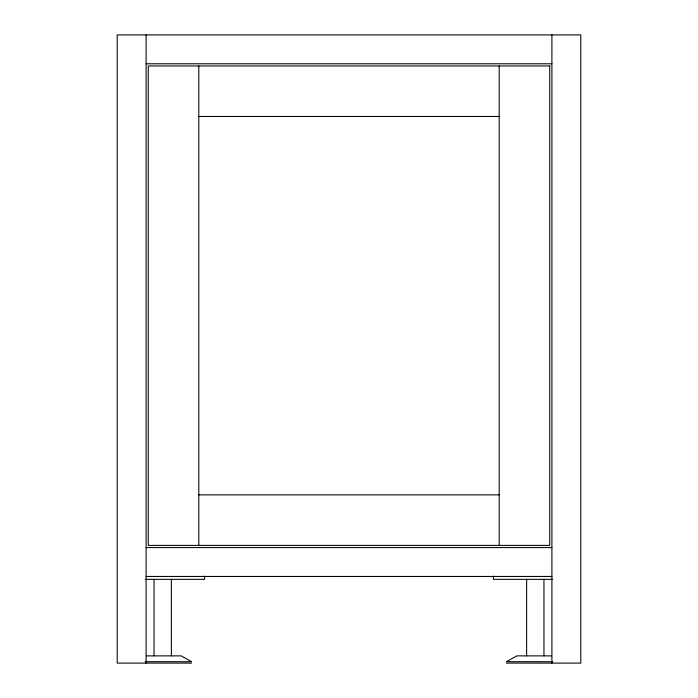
<?xml version="1.0" encoding="UTF-8"?>
<svg xmlns="http://www.w3.org/2000/svg" width="698" height="698" viewBox="0 0 698 698"><rect width="100%" height="100%" fill="white"/><g stroke="black" fill="none" stroke-linecap="round" stroke-linejoin="round"><path stroke-width="1.05" d="M146.1 63.78L551.9 63.78M198.808 116.496L499.192 116.496M198.808 494.856L499.192 494.856M146.1 547.572L551.9 547.572M146.1 576.452L551.9 576.452M145.315 579.34L204.584 579.34L204.584 576.155M552.685 579.34L493.416 579.34L493.416 576.155M146.702 655.876L181.183 655.876L191.592 661.704L145.271 661.704M551.298 655.876L516.817 655.876L506.408 661.704L552.729 661.704M191.592 663.1L117.212 663.1L117.212 34.9L580.788 34.9L580.788 663.1L506.408 663.1M551.9 34.9L551.9 663.1M543.96 579.34L543.96 655.876M526.632 579.34L526.632 655.876M499.192 65.952L499.192 545.4M198.808 65.952L198.808 545.4M171.368 579.34L171.368 655.876M154.04 579.34L154.04 655.876M146.1 34.9L146.1 663.1M549.736 65.952L148.264 65.952L148.264 545.4L549.736 545.4L549.736 65.952"/></g></svg>
